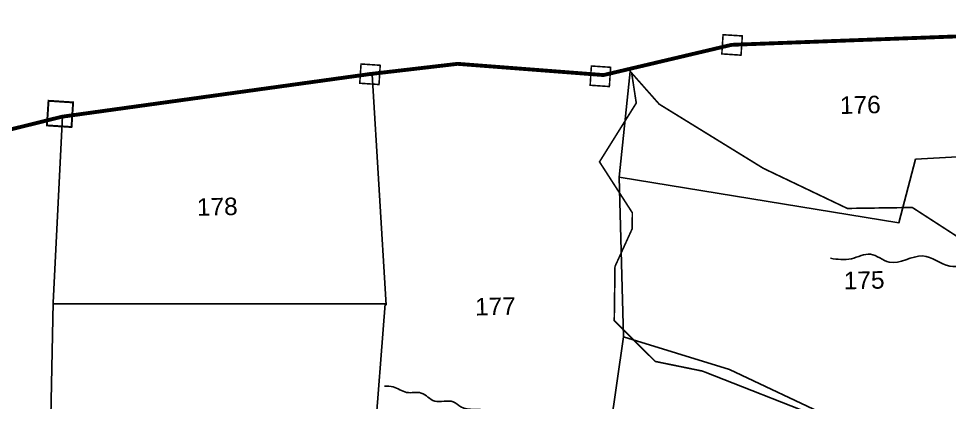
# Model space of a CAD drawing. Header units: feet. Extents: x 738530 to 748259, y 1619282 to 1626133.
# Drawn here: x 739790 to 740949, y 1622233 to 1622711 of the extents above; entities that cross this region are included whole.
import ezdxf
from ezdxf.enums import TextEntityAlignment as Align

# ---------------------------------------------------------------- set-up
doc = ezdxf.new("R2010")
doc.units = ezdxf.units.FT
doc.header["$LTSCALE"] = 15
doc.header["$MEASUREMENT"] = 0
doc.linetypes.add('ACAD_ISO02W100', pattern=[15, 12, -3])
for name, color, linetype in [('PLOT', 7, 'Continuous'), ('PLOT NO', 7, 'Continuous'), ('ROADS', 6, 'ACAD_ISO02W100'), ('TANKS-STREAM', 4, 'Continuous'), ('VILLAGE BOUNDRY', 5, 'Continuous'), ('VILLAGE STONES', 240, 'Continuous')]:
    doc.layers.add(name, color=color, linetype=linetype)
doc.styles.get("Standard").update_dxf_attribs({"font": 'arial.ttf'})

msp = doc.modelspace()

# ---------------------------------------------------------------- linework, layer by layer
at = {"layer": 'PLOT'}
for points in [[(740543.7, 1622314.6), (740538.1, 1622513.6), (740886.6, 1622456.8), (740907.4, 1622536), (741152.8, 1622549.7), (741079.1, 1622693.6)], [(740538.1, 1622513.6), (740552.2, 1622649.7)], [(740248, 1622353.8), (740230.4, 1622641.5)], [(739826.6, 1622012.3), (739825.9, 1622011.6), (739833.1, 1622357.4), (739844.7, 1622589.5)], [(739832.9, 1622355.7), (740246.6, 1622355.6), (740219.1, 1622003.3)], [(740527, 1622198.9), (740543.7, 1622314.6), (740675.7, 1622273.9), (740802.1, 1622213.8), (740774.8, 1622145.8)]]:
    msp.add_lwpolyline(points, dxfattribs=at)
at = {"layer": 'ROADS', "ltscale": 0.15, "const_width": 2}
msp.add_lwpolyline([(741121.7, 1622023.1), (740878.6, 1622168.1), (740770.9, 1622221), (740641.8, 1622271.8), (740583.1, 1622283.8), (740532, 1622334.7), (740532.9, 1622402.2), (740554.4, 1622449.4), (740554.5, 1622469.2), (740513.6, 1622532.7), (740559.4, 1622606), (740553.7, 1622643.4), (740588, 1622604.6), (740717.7, 1622524.6), (740822.3, 1622474.6), (740903.2, 1622475.8), (740959.4, 1622439.4)], dxfattribs=at)
at = {"layer": 'TANKS-STREAM'}
for points in [[(741612.5, 1622251.7), (741584.1, 1622252), (741560.7, 1622254.5), (741537.6, 1622249.1), (741504.2, 1622253.8), (741480.5, 1622243.3), (741444.6, 1622243.9), (741408.2, 1622234.4), (741378.1, 1622246.1), (741341.1, 1622255.7), (741303.2, 1622276.1), (741260.8, 1622290.2), (741239.4, 1622303.2), (741180.9, 1622323.2), (741155.7, 1622355.7), (741134.3, 1622368.8), (741108.8, 1622379), (741068, 1622383.7), (741057.3, 1622389.7), (741021.3, 1622388.9), (740981.5, 1622403.3), (740949.8, 1622402.8), (740916.1, 1622415.3), (740874.5, 1622407.6), (740851.2, 1622417.5), (740827.3, 1622411.9), (740801.3, 1622412.4)], [(740550.6, 1622120.4), (740534.4, 1622128.9), (740502.9, 1622143.1), (740474, 1622164.9), (740458.1, 1622171.5), (740424.1, 1622198.8), (740399.7, 1622209.6), (740373.8, 1622222.9), (740341, 1622227.3), (740331.4, 1622233.5), (740308.4, 1622234.4), (740291.6, 1622244.4), (740273.3, 1622245.2), (740256.7, 1622252.2), (740245.7, 1622253)]]:
    msp.add_spline(points, degree=3, dxfattribs=at)
at = {"layer": 'VILLAGE BOUNDRY', "linetype": 'ACAD_ISO02W100', "ltscale": 0.2, "const_width": 4.81}
msp.add_lwpolyline([(738780.3, 1622122.9), (738775.5, 1622340), (738778.5, 1622424.8), (739113.9, 1622407.5), (739129.9, 1622480.7), (739384, 1622474.9), (739844.3, 1622589), (740227.2, 1622642.1), (740336.9, 1622654.9), (740518.6, 1622640.9), (740678.2, 1622678.6), (741079.1, 1622693.6), (741478.9, 1622708.6), (741536.2, 1622678.5), (741572.5, 1622729.3), (741622.8, 1622688.7), (741626.9, 1622685.8), (741726.9, 1622706.9), (741782.7, 1622725.8), (742214, 1622796.6)], dxfattribs=at)
at = {"layer": 'VILLAGE STONES'}
for points, const_width in [([(740667.5, 1622691.2), (740691.5, 1622689.7), (740689.9, 1622665.7), (740666, 1622667.3)], 1.92), ([(740216.6, 1622654.7), (740240.5, 1622653.1), (740239, 1622629.1), (740215, 1622630.7)], 1.92), ([(740503.5, 1622652.2), (740527.5, 1622650.6), (740525.9, 1622626.6), (740502, 1622628.2)], 1.92), ([(739827.4, 1622608.8), (739858, 1622606.8), (739856, 1622576.1), (739825.4, 1622578.1)], 2.46)]:
    msp.add_lwpolyline(points, close=True, dxfattribs=dict(at, const_width=const_width))

# ---------------------------------------------------------------- texts
at = {"layer": 'PLOT NO'}
for s, p in [('176', (740838.4, 1622603.8)), ('178', (740037.5, 1622476.8)), ('175', (740843.2, 1622385.1)), ('177', (740383.9, 1622352.5))]:
    msp.add_text(s, height=21.82, rotation=1.2772, dxfattribs=at).set_placement(p, align=Align.MIDDLE_CENTER)

doc.saveas('drawing.dxf')
